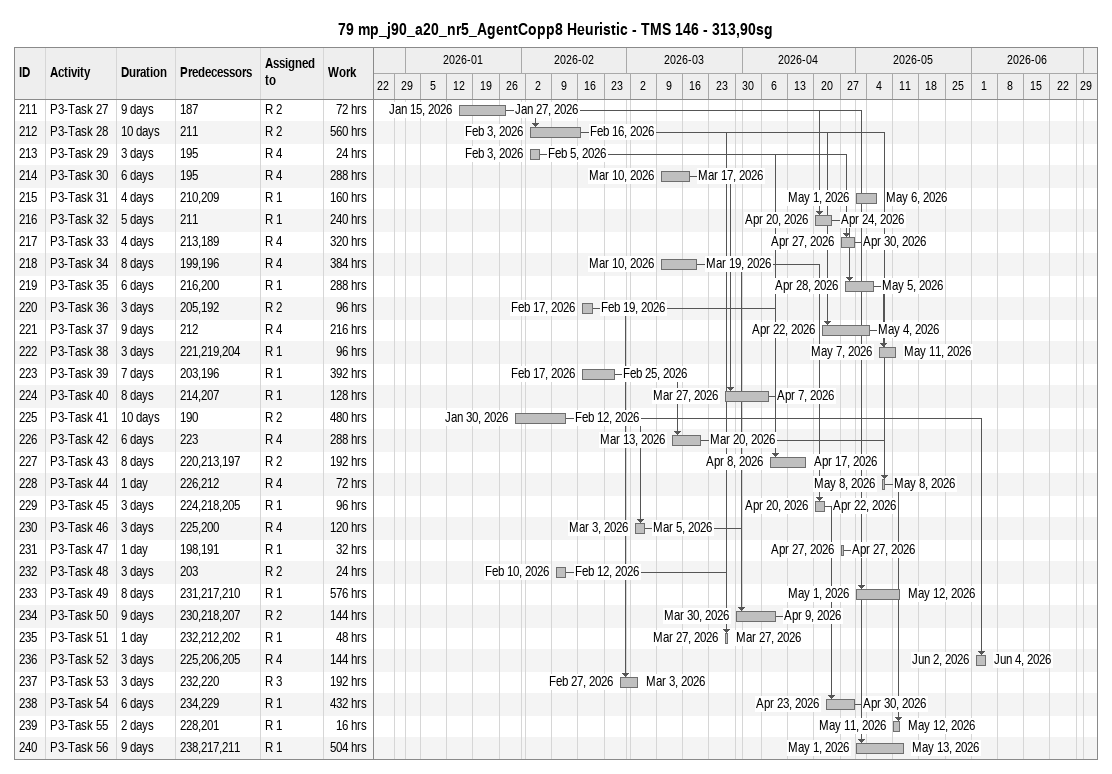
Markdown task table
79 mp_j90_a20_nr5_AgentCopp8 Heuristic - TMS 146 - 313,90sg

| ID | Task | Duration | Start | Finish | Predecessors | Resources | Work (h) |
|---|---|---|---|---|---|---|---|
| 211 | P3-Task 27 | 9d | 2026-01-15 | 2026-01-27 | 187 | R 2 | 72 |
| 212 | P3-Task 28 | 10d | 2026-02-03 | 2026-02-16 | 211 | R 2 | 560 |
| 213 | P3-Task 29 | 3d | 2026-02-03 | 2026-02-05 | 195 | R 4 | 24 |
| 214 | P3-Task 30 | 6d | 2026-03-10 | 2026-03-17 | 195 | R 4 | 288 |
| 215 | P3-Task 31 | 4d | 2026-05-01 | 2026-05-06 | 210, 209 | R 1 | 160 |
| 216 | P3-Task 32 | 5d | 2026-04-20 | 2026-04-24 | 211 | R 1 | 240 |
| 217 | P3-Task 33 | 4d | 2026-04-27 | 2026-04-30 | 213, 189 | R 4 | 320 |
| 218 | P3-Task 34 | 8d | 2026-03-10 | 2026-03-19 | 199, 196 | R 4 | 384 |
| 219 | P3-Task 35 | 6d | 2026-04-28 | 2026-05-05 | 216, 200 | R 1 | 288 |
| 220 | P3-Task 36 | 3d | 2026-02-17 | 2026-02-19 | 205, 192 | R 2 | 96 |
| 221 | P3-Task 37 | 9d | 2026-04-22 | 2026-05-04 | 212 | R 4 | 216 |
| 222 | P3-Task 38 | 3d | 2026-05-07 | 2026-05-11 | 221, 219, 204 | R 1 | 96 |
| 223 | P3-Task 39 | 7d | 2026-02-17 | 2026-02-25 | 203, 196 | R 1 | 392 |
| 224 | P3-Task 40 | 8d | 2026-03-27 | 2026-04-07 | 214, 207 | R 1 | 128 |
| 225 | P3-Task 41 | 10d | 2026-01-30 | 2026-02-12 | 190 | R 2 | 480 |
| 226 | P3-Task 42 | 6d | 2026-03-13 | 2026-03-20 | 223 | R 4 | 288 |
| 227 | P3-Task 43 | 8d | 2026-04-08 | 2026-04-17 | 220, 213, 197 | R 2 | 192 |
| 228 | P3-Task 44 | 1d | 2026-05-08 | 2026-05-08 | 226, 212 | R 4 | 72 |
| 229 | P3-Task 45 | 3d | 2026-04-20 | 2026-04-22 | 224, 218, 205 | R 1 | 96 |
| 230 | P3-Task 46 | 3d | 2026-03-03 | 2026-03-05 | 225, 200 | R 4 | 120 |
| 231 | P3-Task 47 | 1d | 2026-04-27 | 2026-04-27 | 198, 191 | R 1 | 32 |
| 232 | P3-Task 48 | 3d | 2026-02-10 | 2026-02-12 | 203 | R 2 | 24 |
| 233 | P3-Task 49 | 8d | 2026-05-01 | 2026-05-12 | 231, 217, 210 | R 1 | 576 |
| 234 | P3-Task 50 | 9d | 2026-03-30 | 2026-04-09 | 230, 218, 207 | R 2 | 144 |
| 235 | P3-Task 51 | 1d | 2026-03-27 | 2026-03-27 | 232, 212, 202 | R 1 | 48 |
| 236 | P3-Task 52 | 3d | 2026-06-02 | 2026-06-04 | 225, 206, 205 | R 4 | 144 |
| 237 | P3-Task 53 | 3d | 2026-02-27 | 2026-03-03 | 232, 220 | R 3 | 192 |
| 238 | P3-Task 54 | 6d | 2026-04-23 | 2026-04-30 | 234, 229 | R 1 | 432 |
| 239 | P3-Task 55 | 2d | 2026-05-11 | 2026-05-12 | 228, 201 | R 1 | 16 |
| 240 | P3-Task 56 | 9d | 2026-05-01 | 2026-05-13 | 238, 217, 211 | R 1 | 504 |
